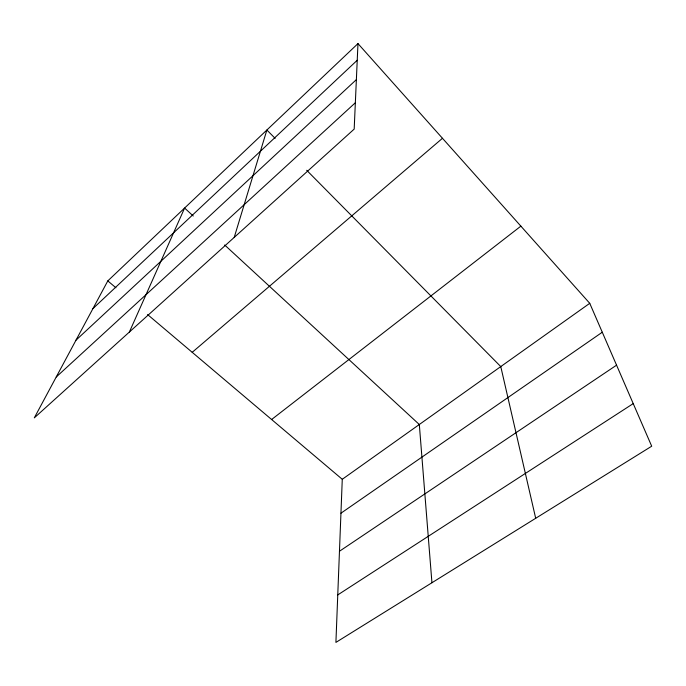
<?xml version="1.0" encoding="UTF-8"?>
<svg xmlns="http://www.w3.org/2000/svg" width="686" height="686" viewBox="0 0 686 686"><rect width="100%" height="100%" fill="white"/><g stroke="black" fill="none" stroke-linecap="round" stroke-linejoin="round"><path stroke-width="1.03" d="M147.576 314.548L342.271 479.291L335.908 642.405L651.7 446.209L589.746 303.315L357.972 43.595L107.805 280.9L34.3 417.86L354.182 129.105L357.972 43.595M234.209 237.407L266.88 130.014L275.137 138.366M129.354 332.058L184.611 208.047L193.255 216.013M92.936 308.606L357.235 60.257M76 340.17L356.377 79.619M56.226 377.008L355.348 102.754M192.209 352.321L442.479 138.289M271.622 419.506L520.88 226.14M342.271 479.291L589.746 303.315M340.951 513.197L602.282 332.23M339.467 551.252L616.56 365.166M337.761 594.916L633.229 403.608M107.805 280.9L115.925 287.768M224.674 244.988L419.317 424.514L431.94 582.74M306.693 170.282L500.771 366.581L535.697 518.282"/></g></svg>
